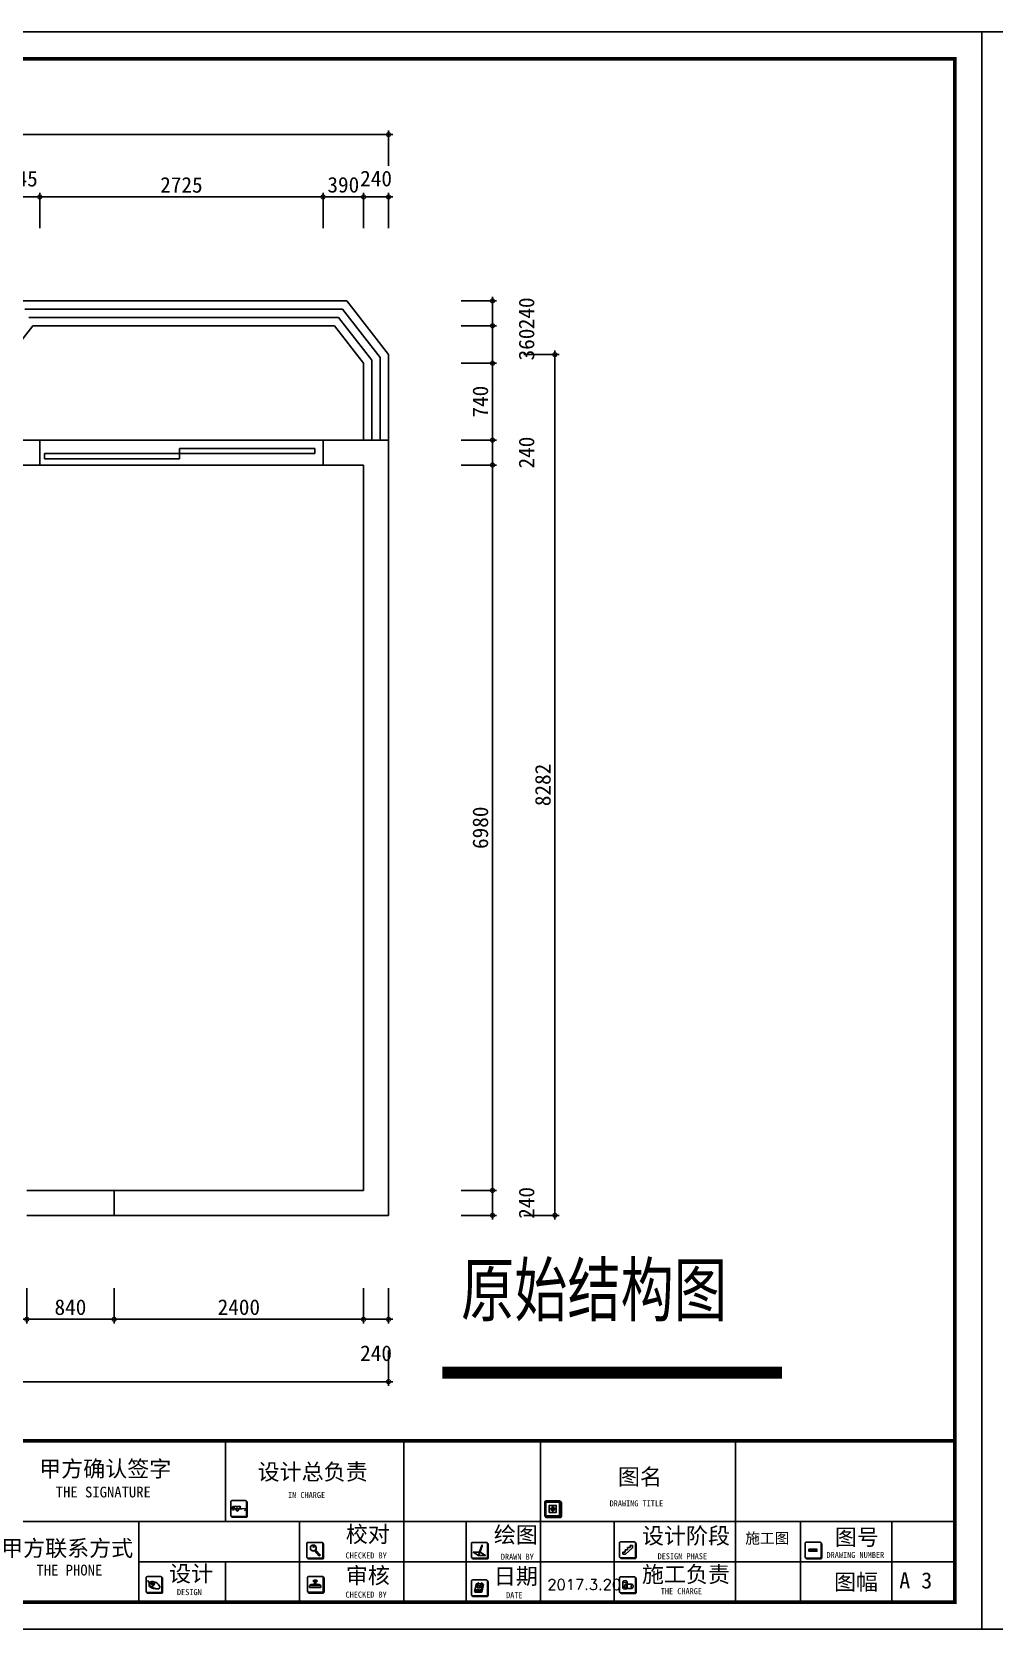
# Model space of a CAD drawing. Header units: millimetres. Extents: x 333665 to 510740, y -473522 to -395501.
# Drawn here: x 346262 to 355516, y -410869 to -395501 of the extents above; entities that cross this region are included whole.
import ezdxf

# ---------------------------------------------------------------- set-up
doc = ezdxf.new("R2010")
doc.units = ezdxf.units.MM
doc.header["$PDMODE"] = 35
doc.header["$PDSIZE"] = 20
for name, color, linetype in [('0-01图框模板说明', 2, 'Continuous'), ('0-02图框细线', 136, 'Continuous'), ('FLOOR', 8, 'Continuous'), ('WALL', 7, 'Continuous'), ('填充', 8, 'Continuous'), ('柜', 3, 'Continuous'), ('细线', 250, 'Continuous')]:
    doc.layers.add(name, color=color, linetype=linetype)
doc.styles.add('-宋体', font='', dxfattribs={"width": 0.75})
doc.styles.get("Standard").update_dxf_attribs({"font": 'txt', "bigfont": 'gbcbig.shx'})
doc.styles.add('标注文字', font='simhei.ttf')
doc.styles.get('-宋体').set_extended_font_data('SimSun')
doc.dimstyles.new('最新标注', dxfattribs={"dimtxt": 150, "dimasz": 80, "dimexe": 40, "dimexo": 40, "dimgap": 40, "dimtad": 1, "dimdec": 0, "dimtxsty": '标注文字', "dimblk": 'DOTSMALL', "dimcen": 2.5, "dimdle": 40, "dimclrd": 46, "dimclre": 46, "dimclrt": 40, "dimadec": 0, "dimazin": 0, "dimtfac": 1, "dimtdec": 0, "dimtmove": 2, "dimatfit": 3, "dimldrblk": 'DOT', "dimfxl": 300, "dimfxlon": 1, "dimarcsym": 0})

# ---------------------------------------------------------------- blocks, each defined once
blk = doc.blocks.new('_DotSmall')
at = {"layer": 'FLOOR', "color": 0, "const_width": 0.5}
blk.add_lwpolyline([(-0.0625, 0, 1), (0.0625, 0, 1)], format="xyb", close=True, dxfattribs=at)
blk = doc.blocks.new('*D76')
at = {"layer": 'Defpoints', "color": 0, "lineweight": -3, "ltscale": 400}
for p in [(346337, -397089), (345992, -399669), (346337, -399669)]:
    blk.add_point(p, dxfattribs=at)
at = {"layer": '细线', "color": 46, "lineweight": -2, "ltscale": 400}
for p, q in [((345952, -397089), (346377, -397089)), ((345992, -397389), (345992, -397049)), ((346337, -397389), (346337, -397049))]:
    blk.add_line(p, q, dxfattribs=at)
at = {"layer": '细线', "color": 46, "lineweight": -2, "ltscale": 400, "xscale": 80, "yscale": 80, "zscale": 80, "rotation": 180}
blk.add_blockref('_DotSmall', (345992, -397089), dxfattribs=at)
at = {"layer": '细线', "color": 46, "lineweight": -2, "ltscale": 400, "xscale": 80, "yscale": 80, "zscale": 80}
blk.add_blockref('_DotSmall', (346337, -397089), dxfattribs=at)
at = {"layer": '细线', "color": 40, "lineweight": -3, "ltscale": 400, "insert": (346165, -396914), "char_height": 150, "attachment_point": 5, "style": '标注文字'}
blk.add_mtext('345', dxfattribs=at)
blk = doc.blocks.new('_Dot')
at = {"color": 0, "linetype": 'ByBlock', "lineweight": -2}
blk.add_line((-0.5, 0), (-1, 0), dxfattribs=at)
at = {"color": 0, "linetype": 'ByBlock', "const_width": 0.5}
blk.add_lwpolyline([(-0.25, 0, 1), (0.25, 0, 1)], format="xyb", close=True, dxfattribs=at)
blk = doc.blocks.new('*D77')
at = {"layer": 'Defpoints', "color": 0, "lineweight": -3, "ltscale": 400}
for p in [(349062, -397089), (346337, -399669), (349062, -399669)]:
    blk.add_point(p, dxfattribs=at)
at = {"layer": '细线', "color": 46, "lineweight": -2, "ltscale": 400}
for p, q in [((346297, -397089), (349102, -397089)), ((346337, -397389), (346337, -397049)), ((349062, -397389), (349062, -397049))]:
    blk.add_line(p, q, dxfattribs=at)
at = {"layer": '细线', "color": 46, "lineweight": -2, "ltscale": 400, "xscale": 80, "yscale": 80, "zscale": 80, "rotation": 180}
blk.add_blockref('_DotSmall', (346337, -397089), dxfattribs=at)
at = {"layer": '细线', "color": 46, "lineweight": -2, "ltscale": 400, "xscale": 80, "yscale": 80, "zscale": 80}
blk.add_blockref('_DotSmall', (349062, -397089), dxfattribs=at)
at = {"layer": '细线', "color": 40, "lineweight": -3, "ltscale": 400, "insert": (347700, -396974), "char_height": 150, "attachment_point": 5, "style": '标注文字'}
blk.add_mtext('2725', dxfattribs=at)
blk = doc.blocks.new('*D78')
at = {"layer": 'Defpoints', "color": 0, "lineweight": -3, "ltscale": 400}
for p in [(349452, -397089), (349062, -399669), (349452, -399669)]:
    blk.add_point(p, dxfattribs=at)
at = {"layer": '细线', "color": 46, "lineweight": -2, "ltscale": 400}
for p, q in [((349022, -397089), (349492, -397089)), ((349062, -397389), (349062, -397049)), ((349452, -397389), (349452, -397049))]:
    blk.add_line(p, q, dxfattribs=at)
at = {"layer": '细线', "color": 46, "lineweight": -2, "ltscale": 400, "xscale": 80, "yscale": 80, "zscale": 80, "rotation": 180}
blk.add_blockref('_DotSmall', (349062, -397089), dxfattribs=at)
at = {"layer": '细线', "color": 46, "lineweight": -2, "ltscale": 400, "xscale": 80, "yscale": 80, "zscale": 80}
blk.add_blockref('_DotSmall', (349452, -397089), dxfattribs=at)
at = {"layer": '细线', "color": 40, "lineweight": -3, "ltscale": 400, "insert": (349257, -396973), "char_height": 150, "attachment_point": 5, "style": '标注文字'}
blk.add_mtext('390', dxfattribs=at)
blk = doc.blocks.new('*D79')
at = {"layer": 'Defpoints', "color": 0, "lineweight": -3, "ltscale": 400}
for p in [(349692, -397089), (349692, -399429), (349452, -399669)]:
    blk.add_point(p, dxfattribs=at)
at = {"layer": '细线', "color": 46, "lineweight": -2, "ltscale": 400}
for p, q in [((349412, -397089), (349732, -397089)), ((349452, -397389), (349452, -397049)), ((349692, -397389), (349692, -397049))]:
    blk.add_line(p, q, dxfattribs=at)
at = {"layer": '细线', "color": 46, "lineweight": -2, "ltscale": 400, "xscale": 80, "yscale": 80, "zscale": 80, "rotation": 180}
blk.add_blockref('_DotSmall', (349452, -397089), dxfattribs=at)
at = {"layer": '细线', "color": 46, "lineweight": -2, "ltscale": 400, "xscale": 80, "yscale": 80, "zscale": 80}
blk.add_blockref('_DotSmall', (349692, -397089), dxfattribs=at)
at = {"layer": '细线', "color": 40, "lineweight": -3, "ltscale": 400, "insert": (349572, -396913), "char_height": 150, "attachment_point": 5, "style": '标注文字'}
blk.add_mtext('240', dxfattribs=at)
blk = doc.blocks.new('*D80')
at = {"color": 46, "lineweight": -2}
for p, q in [((339142, -396489), (349732, -396489)), ((339182, -396789), (339182, -396449)), ((349692, -396789), (349692, -396449))]:
    blk.add_line(p, q, dxfattribs=at)
at = {"layer": 'Defpoints', "color": 0, "lineweight": -3}
for p in [(349692, -396489), (349692, -399429), (339182, -399929)]:
    blk.add_point(p, dxfattribs=at)
at = {"color": 46, "lineweight": -2, "xscale": 80, "yscale": 80, "zscale": 80, "rotation": 180}
blk.add_blockref('_DotSmall', (339182, -396489), dxfattribs=at)
at = {"color": 46, "lineweight": -2, "xscale": 80, "yscale": 80, "zscale": 80}
blk.add_blockref('_DotSmall', (349692, -396489), dxfattribs=at)
at = {"color": 40, "lineweight": -3, "insert": (344437, -396373), "char_height": 150, "attachment_point": 5, "style": '标注文字'}
blk.add_mtext('10510', dxfattribs=at)
blk = doc.blocks.new('*D103')
at = {"color": 46, "lineweight": -2}
for p, q in [((346212, -407589), (346212, -407929)), ((347052, -407589), (347052, -407929)), ((346172, -407889), (347092, -407889))]:
    blk.add_line(p, q, dxfattribs=at)
at = {"layer": 'Defpoints', "color": 0, "lineweight": -3}
for p in [(346212, -406649), (347052, -406649), (347052, -407889)]:
    blk.add_point(p, dxfattribs=at)
at = {"color": 46, "lineweight": -2, "xscale": 80, "yscale": 80, "zscale": 80, "rotation": 180}
blk.add_blockref('_DotSmall', (346212, -407889), dxfattribs=at)
at = {"color": 46, "lineweight": -2, "xscale": 80, "yscale": 80, "zscale": 80}
blk.add_blockref('_DotSmall', (347052, -407889), dxfattribs=at)
at = {"color": 40, "lineweight": -3, "insert": (346632, -407773), "char_height": 150, "attachment_point": 5, "style": '标注文字'}
blk.add_mtext('840', dxfattribs=at)
blk = doc.blocks.new('*D104')
at = {"color": 46, "lineweight": -2}
for p, q in [((347052, -407589), (347052, -407929)), ((349452, -407589), (349452, -407929)), ((347012, -407889), (349492, -407889))]:
    blk.add_line(p, q, dxfattribs=at)
at = {"layer": 'Defpoints', "color": 0, "lineweight": -3}
for p in [(347052, -406649), (349452, -406649), (349452, -407889)]:
    blk.add_point(p, dxfattribs=at)
at = {"color": 46, "lineweight": -2, "xscale": 80, "yscale": 80, "zscale": 80, "rotation": 180}
blk.add_blockref('_DotSmall', (347052, -407889), dxfattribs=at)
at = {"color": 46, "lineweight": -2, "xscale": 80, "yscale": 80, "zscale": 80}
blk.add_blockref('_DotSmall', (349452, -407889), dxfattribs=at)
at = {"color": 40, "lineweight": -3, "insert": (348252, -407773), "char_height": 150, "attachment_point": 5, "style": '标注文字'}
blk.add_mtext('2400', dxfattribs=at)
blk = doc.blocks.new('*D105')
at = {"color": 46, "lineweight": -2}
for p, q in [((349452, -407589), (349452, -407929)), ((349692, -407589), (349692, -407929)), ((349412, -407889), (349732, -407889))]:
    blk.add_line(p, q, dxfattribs=at)
at = {"layer": 'Defpoints', "color": 0, "lineweight": -3}
for p in [(349452, -406649), (349692, -406889), (349692, -407889)]:
    blk.add_point(p, dxfattribs=at)
at = {"color": 46, "lineweight": -2, "xscale": 80, "yscale": 80, "zscale": 80, "rotation": 180}
blk.add_blockref('_DotSmall', (349452, -407889), dxfattribs=at)
at = {"color": 46, "lineweight": -2, "xscale": 80, "yscale": 80, "zscale": 80}
blk.add_blockref('_DotSmall', (349692, -407889), dxfattribs=at)
at = {"color": 40, "lineweight": -3, "insert": (349572, -408216), "char_height": 150, "attachment_point": 5, "style": '标注文字'}
blk.add_mtext('240', dxfattribs=at)
blk = doc.blocks.new('*D106')
at = {"layer": 'Defpoints', "color": 0, "lineweight": -3, "ltscale": 400}
for p in [(339182, -406889), (349692, -406889), (349692, -408489)]:
    blk.add_point(p, dxfattribs=at)
at = {"layer": '细线', "color": 46, "lineweight": -2, "ltscale": 400}
for p, q in [((339182, -408189), (339182, -408529)), ((349692, -408189), (349692, -408529)), ((339142, -408489), (349732, -408489))]:
    blk.add_line(p, q, dxfattribs=at)
at = {"layer": '细线', "color": 46, "lineweight": -2, "ltscale": 400, "xscale": 80, "yscale": 80, "zscale": 80, "rotation": 180}
blk.add_blockref('_DotSmall', (339182, -408489), dxfattribs=at)
at = {"layer": '细线', "color": 46, "lineweight": -2, "ltscale": 400, "xscale": 80, "yscale": 80, "zscale": 80}
blk.add_blockref('_DotSmall', (349692, -408489), dxfattribs=at)
at = {"layer": '细线', "color": 40, "lineweight": -3, "ltscale": 400, "insert": (344437, -408373), "char_height": 150, "attachment_point": 5, "style": '标注文字'}
blk.add_mtext('10510', dxfattribs=at)
blk = doc.blocks.new('*D107')
at = {"color": 46, "lineweight": -2}
for p, q in [((350692, -406929), (350692, -406609)), ((350392, -406649), (350732, -406649)), ((350392, -406889), (350732, -406889))]:
    blk.add_line(p, q, dxfattribs=at)
at = {"layer": 'Defpoints', "color": 0, "lineweight": -3}
for p in [(349452, -406649), (350692, -406649), (349692, -406889)]:
    blk.add_point(p, dxfattribs=at)
at = {"color": 46, "lineweight": -2, "xscale": 80, "yscale": 80, "zscale": 80}
for p, rotation in [((350692, -406649), 90), ((350692, -406889), 270)]:
    blk.add_blockref('_DotSmall', p, dxfattribs=dict(at, rotation=rotation))
at = {"color": 40, "lineweight": -3, "insert": (351020, -406769), "char_height": 150, "attachment_point": 5, "rotation": 90, "style": '标注文字'}
blk.add_mtext('240', dxfattribs=at)
blk = doc.blocks.new('*D108')
at = {"color": 46, "lineweight": -2}
for p, q in [((350392, -399669), (350732, -399669)), ((350692, -406689), (350692, -399629)), ((350392, -406649), (350732, -406649))]:
    blk.add_line(p, q, dxfattribs=at)
at = {"layer": 'Defpoints', "color": 0, "lineweight": -3}
for p in [(349452, -399669), (350692, -399669), (349452, -406649)]:
    blk.add_point(p, dxfattribs=at)
at = {"color": 46, "lineweight": -2, "xscale": 80, "yscale": 80, "zscale": 80}
for p, rotation in [((350692, -399669), 90), ((350692, -406649), 270)]:
    blk.add_blockref('_DotSmall', p, dxfattribs=dict(at, rotation=rotation))
at = {"color": 40, "lineweight": -3, "insert": (350576, -403159), "char_height": 150, "attachment_point": 5, "rotation": 90, "style": '标注文字'}
blk.add_mtext('6980', dxfattribs=at)
blk = doc.blocks.new('*D109')
at = {"layer": 'Defpoints', "color": 0, "lineweight": -3, "ltscale": 400}
for p in [(349692, -399429), (350692, -399429), (349452, -399669)]:
    blk.add_point(p, dxfattribs=at)
at = {"layer": '细线', "color": 46, "lineweight": -2, "ltscale": 400}
for p, q in [((350692, -399709), (350692, -399389)), ((350392, -399429), (350732, -399429)), ((350392, -399669), (350732, -399669))]:
    blk.add_line(p, q, dxfattribs=at)
at = {"layer": '细线', "color": 46, "lineweight": -2, "ltscale": 400, "xscale": 80, "yscale": 80, "zscale": 80}
for p, rotation in [((350692, -399429), 90), ((350692, -399669), 270)]:
    blk.add_blockref('_DotSmall', p, dxfattribs=dict(at, rotation=rotation))
at = {"layer": '细线', "color": 40, "lineweight": -3, "ltscale": 400, "insert": (351020, -399549), "char_height": 150, "attachment_point": 5, "rotation": 90, "style": '标注文字'}
blk.add_mtext('240', dxfattribs=at)
blk = doc.blocks.new('*D110')
at = {"layer": 'Defpoints', "color": 0, "lineweight": -3, "ltscale": 400}
for p in [(349452, -398689), (350692, -398689), (349692, -399429)]:
    blk.add_point(p, dxfattribs=at)
at = {"layer": '细线', "color": 46, "lineweight": -2, "ltscale": 400}
for p, q in [((350392, -398689), (350732, -398689)), ((350692, -399469), (350692, -398649)), ((350392, -399429), (350732, -399429))]:
    blk.add_line(p, q, dxfattribs=at)
at = {"layer": '细线', "color": 46, "lineweight": -2, "ltscale": 400, "xscale": 80, "yscale": 80, "zscale": 80}
for p, rotation in [((350692, -398689), 90), ((350692, -399429), 270)]:
    blk.add_blockref('_DotSmall', p, dxfattribs=dict(at, rotation=rotation))
at = {"layer": '细线', "color": 40, "lineweight": -3, "ltscale": 400, "insert": (350576, -399059), "char_height": 150, "attachment_point": 5, "rotation": 90, "style": '标注文字'}
blk.add_mtext('740', dxfattribs=at)
blk = doc.blocks.new('*D111')
at = {"layer": 'Defpoints', "color": 0, "lineweight": -3, "ltscale": 400}
for p in [(349172, -398329), (350692, -398329), (349452, -398689)]:
    blk.add_point(p, dxfattribs=at)
at = {"layer": '细线', "color": 46, "lineweight": -2, "ltscale": 400}
for p, q in [((350392, -398329), (350732, -398329)), ((350692, -398729), (350692, -398289)), ((350392, -398689), (350732, -398689))]:
    blk.add_line(p, q, dxfattribs=at)
at = {"layer": '细线', "color": 46, "lineweight": -2, "ltscale": 400, "xscale": 80, "yscale": 80, "zscale": 80}
for p, rotation in [((350692, -398329), 90), ((350692, -398689), 270)]:
    blk.add_blockref('_DotSmall', p, dxfattribs=dict(at, rotation=rotation))
at = {"layer": '细线', "color": 40, "lineweight": -3, "ltscale": 400, "insert": (351020, -398509), "char_height": 150, "attachment_point": 5, "rotation": 90, "style": '标注文字'}
blk.add_mtext('360', dxfattribs=at)
blk = doc.blocks.new('*D112')
at = {"layer": 'Defpoints', "color": 0, "lineweight": -3, "ltscale": 400}
for p in [(349289, -398089), (350692, -398089), (349172, -398329)]:
    blk.add_point(p, dxfattribs=at)
at = {"layer": '细线', "color": 46, "lineweight": -2, "ltscale": 400}
for p, q in [((350392, -398089), (350732, -398089)), ((350692, -398369), (350692, -398049)), ((350392, -398329), (350732, -398329))]:
    blk.add_line(p, q, dxfattribs=at)
at = {"layer": '细线', "color": 46, "lineweight": -2, "ltscale": 400, "xscale": 80, "yscale": 80, "zscale": 80}
for p, rotation in [((350692, -398089), 90), ((350692, -398329), 270)]:
    blk.add_blockref('_DotSmall', p, dxfattribs=dict(at, rotation=rotation))
at = {"layer": '细线', "color": 40, "lineweight": -3, "ltscale": 400, "insert": (351020, -398209), "char_height": 150, "attachment_point": 5, "rotation": 90, "style": '标注文字'}
blk.add_mtext('240', dxfattribs=at)
blk = doc.blocks.new('*D113')
at = {"layer": 'Defpoints', "color": 0, "lineweight": -3, "ltscale": 400}
for p in [(349692, -398606), (351292, -398606), (349692, -406889)]:
    blk.add_point(p, dxfattribs=at)
at = {"layer": '细线', "color": 46, "lineweight": -2, "ltscale": 400}
for p, q in [((350992, -398606), (351332, -398606)), ((351292, -406929), (351292, -398566)), ((350992, -406889), (351332, -406889))]:
    blk.add_line(p, q, dxfattribs=at)
at = {"layer": '细线', "color": 46, "lineweight": -2, "ltscale": 400, "xscale": 80, "yscale": 80, "zscale": 80}
for p, rotation in [((351292, -398606), 90), ((351292, -406889), 270)]:
    blk.add_blockref('_DotSmall', p, dxfattribs=dict(at, rotation=rotation))
at = {"layer": '细线', "color": 40, "lineweight": -3, "ltscale": 400, "insert": (351177, -402747), "char_height": 150, "attachment_point": 5, "rotation": 90, "style": '标注文字'}
blk.add_mtext('8282', dxfattribs=at)

msp = doc.modelspace()

# ---------------------------------------------------------------- hatches: boundary and pattern name
at = {"layer": '0-01图框模板说明'}
for points in [[(348326.7, -409776.3, -0.4142136), (348316.5, -409786.5), (348184.1, -409786.5, -0.071272), (348181.3, -409786.1, 0.3481434), (348191.2, -409793.9), (348323.5, -409793.9, 0.4142136), (348333.7, -409783.7), (348333.7, -409651.4, 0.3331076), (348326.4, -409641.6, -0.0577433), (348326.7, -409643.9)], [(351347.8, -409779.6, -0.4142136), (351337.6, -409789.8), (351205.2, -409789.8, -0.071272), (351202.4, -409789.4, 0.3481434), (351212.3, -409797.2), (351344.6, -409797.2, 0.4142136), (351354.8, -409787), (351354.8, -409654.7, 0.3331076), (351347.5, -409644.9, -0.0577433), (351347.8, -409647.2)], [(349059.6, -410177.5, -0.4142136), (349049.4, -410187.7), (348917, -410187.7, -0.071272), (348914.2, -410187.3, 0.3481434), (348924.1, -410195.2), (349056.4, -410195.2, 0.4142136), (349066.6, -410185), (349066.6, -410052.6, 0.3331076), (349059.3, -410042.9, -0.0577433), (349059.6, -410045.2)], [(350642.6, -410177.5, -0.4142136), (350632.5, -410187.7), (350500.1, -410187.7, -0.071272), (350497.2, -410187.3, 0.3481434), (350507.2, -410195.2), (350639.5, -410195.2, 0.4142136), (350649.7, -410185), (350649.7, -410052.6, 0.3331076), (350642.4, -410042.9, -0.0577433), (350642.6, -410045.2)], [(352066.8, -410174.2, -0.4142136), (352056.7, -410184.4), (351924.3, -410184.4, -0.071272), (351921.4, -410184, 0.3481434), (351931.4, -410191.8), (352063.7, -410191.8, 0.4142136), (352073.9, -410181.6), (352073.9, -410049.3, 0.3331076), (352066.6, -410039.5, -0.0577433), (352066.8, -410041.8)], [(353852, -410175.7, -0.4142136), (353841.9, -410185.9), (353709.5, -410185.9, -0.071272), (353706.6, -410185.4, 0.3481434), (353716.5, -410193.3), (353848.9, -410193.3, 0.4142136), (353859.1, -410183.1), (353859.1, -410050.8, 0.3331076), (353851.8, -410041, -0.0577433), (353852, -410043.3)], [(353735.8, -410101.4), (353812.4, -410101.4), (353812.4, -410120.1), (353735.8, -410120.1)], [(347512.1, -410507.4, -0.4142136), (347501.9, -410517.5), (347369.6, -410517.5, -0.071272), (347366.7, -410517.1, 0.3481434), (347376.6, -410525), (347509, -410525, 0.4142136), (347519.2, -410514.8), (347519.2, -410382.4, 0.3331076), (347511.8, -410372.7, -0.0577433), (347512.1, -410375)], [(349064.6, -410505.5, -0.4142136), (349054.4, -410515.7), (348922, -410515.7, -0.071272), (348919.2, -410515.3, 0.3481434), (348929.1, -410523.1), (349061.5, -410523.1, 0.4142136), (349071.6, -410512.9), (349071.6, -410380.6, 0.3331076), (349064.3, -410370.8, -0.0577433), (349064.6, -410373.1)], [(350642.6, -410539.5, -0.4142136), (350632.5, -410549.7), (350500.1, -410549.7, -0.071272), (350497.2, -410549.2, 0.3481434), (350507.2, -410557.1), (350639.5, -410557.1, 0.4142136), (350649.7, -410546.9), (350649.7, -410414.6, 0.3331076), (350642.4, -410404.8, -0.0577433), (350642.6, -410407.1)], [(352066.8, -410509.2, -0.4142136), (352056.7, -410519.3), (351924.3, -410519.3, -0.071272), (351921.4, -410518.9, 0.3481434), (351931.4, -410526.8), (352063.7, -410526.8, 0.4142136), (352073.9, -410516.6), (352073.9, -410384.2, 0.3331076), (352066.6, -410374.5, -0.0577433), (352066.8, -410376.8)]]:
    msp.add_hatch(color=8, dxfattribs=at).paths.add_polyline_path(points)
h = msp.add_hatch(color=8, dxfattribs=at)
h.paths.add_polyline_path([(351271.4, -409701.2), (351258.2, -409701.2), (351258.2, -409713.4), (351271.4, -409713.4)])
h.paths.add_polyline_path([(351271.4, -409713.4), (351284.6, -409713.4), (351284.6, -409701.2), (351271.4, -409701.2)])
h.paths.add_polyline_path([(351271.4, -409713.4), (351271.4, -409725.6), (351284.6, -409725.6), (351284.6, -409713.4)])
h.paths.add_polyline_path([(351271.4, -409713.4), (351258.2, -409713.4), (351258.2, -409725.6), (351271.4, -409725.6)])

# ---------------------------------------------------------------- linework, layer by layer
at = {"color": 3, "lineweight": -3}
for p, q in [((346154.7, -398088.6), (349289.4, -398088.6)), ((346193.8, -398168.6), (349250.3, -398168.6)), ((349250.3, -398168.6), (349612, -398633.7)), ((349289.4, -398088.6), (349692, -398606.3)), ((346272, -398328.6), (345992, -398688.6)), ((346232.9, -398248.6), (349211.2, -398248.6)), ((346272, -398328.6), (349172, -398328.6)), ((349172, -398328.6), (349452, -398688.6)), ((349211.2, -398248.6), (349532, -398661.2)), ((349612, -399428.6), (349612, -398633.7)), ((349692, -399428.6), (349692, -398606.3)), ((349452, -399428.6), (349452, -398688.6)), ((349532, -399428.6), (349532, -398661.2))]:
    msp.add_line(p, q, dxfattribs=at)
at = {"color": 0, "lineweight": -3}
for p, q in [((345752, -399428.6), (346337, -399428.6)), ((349692, -406888.6), (349692, -399428.6)), ((346337, -399668.6), (345992, -399668.6)), ((349452, -406648.6), (349452, -399668.6)), ((346212, -406648.6), (347052, -406648.6)), ((347052, -406648.6), (347432, -406648.6)), ((347052, -406648.6), (347052, -406888.6)), ((347432, -406648.6), (349452, -406648.6)), ((347432, -406888.6), (349692, -406888.6))]:
    msp.add_line(p, q, dxfattribs=at)
at = {"color": 1, "lineweight": -3}
for p, q in [((346337, -399428.6), (346337, -399668.6)), ((349062, -399668.6), (349062, -399428.6)), ((349062, -399428.6), (349452, -399428.6)), ((349452, -399428.6), (349692, -399428.6)), ((349452, -399668.6), (349062, -399668.6)), ((347052, -406888.6), (347432, -406888.6))]:
    msp.add_line(p, q, dxfattribs=at)
at = {"color": 8, "lineweight": -3}
for p, q in [((346337, -399428.6), (349062, -399428.6)), ((346337, -399668.6), (349062, -399668.6)), ((346212, -406888.6), (347052, -406888.6))]:
    msp.add_line(p, q, dxfattribs=at)
at = {"layer": '0-01图框模板说明', "color": 8}
for p, q in [((348198.3, -409690.3), (348260.2, -409685.4)), ((348207.6, -409690.8), (348260.9, -409686.6)), ((348246.5, -409713.9), (348308.3, -409709)), ((351271.4, -409679.4), (351271.4, -409747.4)), ((348255.8, -409714.4), (348309, -409710.2)), ((351237.4, -409713.4), (351305.4, -409713.4)), ((348981.4, -410113.7), (349025.1, -410163.8)), ((348989.8, -410106.4), (349033.2, -410156.2)), ((350560.3, -410148.9), (350559.7, -410150.6)), ((350559.7, -410150.6), (350559.9, -410151.7)), ((350560.8, -410149.1), (350559.9, -410151.7)), ((350560.8, -410151), (350559.9, -410151.7)), ((350561.4, -410149.3), (350560.8, -410151)), ((351945.7, -410128.4), (351945.7, -410149.9)), ((351945.7, -410128.4), (351968.8, -410128.4)), ((351945.7, -410149.9), (351969.7, -410149.9)), ((351968.8, -410106.9), (351991.9, -410106.9)), ((351968.8, -410106.9), (351968.8, -410128.4)), ((352038.1, -410089.1), (351969.7, -410149.9)), ((351991.9, -410085.4), (351991.9, -410106.9)), ((351991.9, -410085.4), (352015, -410085.4)), ((352015, -410065.4), (352038.1, -410065.4)), ((352015, -410065.4), (352015, -410085.4)), ((352038.1, -410065.4), (352038.1, -410089.1)), ((347385, -410447.9), (347385, -410447.9)), ((347391.9, -410427.6), (347416.8, -410440.4)), ((347396.4, -410454.2), (347427.7, -410471.7)), ((347423.3, -410428.7), (347398.4, -410419.4)), ((347402, -410429.1), (347402, -410429.1)), ((347402, -410429.1), (347420, -410439.1)), ((347423.9, -410432.1), (347404.7, -410424.3)), ((347455.7, -410421.5), (347423.6, -410412.9)), ((347430.6, -410440.4), (347436.1, -410443.5)), ((348932.6, -410451.5), (348948.1, -410440.7)), ((348949.5, -410440.3), (348965.3, -410440.3)), ((348982.8, -410431.9), (348982.8, -410428.8)), ((348988.5, -410431.5), (348988.5, -410428.8)), ((349008, -410440.3), (349024.6, -410440.3)), ((349040.1, -410451.5), (349026.1, -410440.8)), ((350598.6, -410436.3), (350581.5, -410509.8)), ((350600.9, -410438.3), (350583.8, -410511.8)), ((350603.1, -410440.2), (350586, -410513.7)), ((350605, -410442), (350587.9, -410515.5)), ((350596.2, -410434.3), (350605, -410442)), ((351946.4, -410412.6), (351946.4, -410475.2)), ((352034.3, -410437.6), (351971.7, -410437.6)), ((351987.9, -410412.6), (351987.9, -410475.2)), ((350520.3, -410507.8), (350529.1, -410515.5)), ((350581.5, -410509.8), (350522.7, -410509.8)), ((350583.8, -410511.8), (350525, -410511.8)), ((350586, -410513.7), (350527.3, -410513.7)), ((350587.9, -410515.5), (350529.1, -410515.5)), ((352034.3, -410479.1), (351971.7, -410479.1))]:
    msp.add_line(p, q, dxfattribs=at)
at = {"layer": '0-01图框模板说明', "color": 2, "const_width": 37.5}
msp.add_lwpolyline([(355139, -395760.2), (355139, -410610.7), (333924, -410610.7), (333924, -395760.2)], close=True, dxfattribs=at)
msp.add_lwpolyline([(355139, -409058.4), (333921, -409058.4)], dxfattribs=at)
at = {"layer": '0-01图框模板说明', "color": 8}
for points in [[(348184.1, -409786.5), (348316.5, -409786.5, 0.4142136), (348326.7, -409776.3), (348326.7, -409643.9, 0.4142136), (348316.5, -409633.7), (348184.1, -409633.7, 0.4142136), (348173.9, -409643.9), (348173.9, -409776.3, 0.4142136)], [(351205.2, -409789.8), (351337.6, -409789.8, 0.4142136), (351347.8, -409779.6), (351347.8, -409647.2, 0.4142136), (351337.6, -409637), (351205.2, -409637, 0.4142136), (351195, -409647.2), (351195, -409779.6, 0.4142136)], [(348917, -410187.7), (349049.4, -410187.7, 0.4142136), (349059.6, -410177.5), (349059.6, -410045.2, 0.4142136), (349049.4, -410035), (348917, -410035, 0.4142136), (348906.8, -410045.2), (348906.8, -410177.5, 0.4142136)], [(350500.1, -410187.7), (350632.5, -410187.7, 0.4142136), (350642.6, -410177.5), (350642.6, -410045.2, 0.4142136), (350632.5, -410035), (350500.1, -410035, 0.4142136), (350489.9, -410045.2), (350489.9, -410177.5, 0.4142136)], [(350594, -410067.1), (350588.4, -410065.1), (350588.7, -410064.3, -0.4519616), (350591.9, -410063), (350592.7, -410063.3, -0.4184348), (350594.3, -410066.4)], [(351924.3, -410184.4), (352056.7, -410184.4, 0.4142136), (352066.8, -410174.2), (352066.8, -410041.8, 0.4142136), (352056.7, -410031.7), (351924.3, -410031.7, 0.4142136), (351914.1, -410041.8), (351914.1, -410174.2, 0.4142136)], [(353709.5, -410185.9), (353841.9, -410185.9, 0.4142136), (353852, -410175.7), (353852, -410043.3, 0.4142136), (353841.9, -410033.1), (353709.5, -410033.1, 0.4142136), (353699.3, -410043.3), (353699.3, -410175.7, 0.4142136)], [(347369.6, -410517.5), (347501.9, -410517.5, 0.4142136), (347512.1, -410507.4), (347512.1, -410375, 0.4142136), (347501.9, -410364.8), (347369.6, -410364.8, 0.4142136), (347359.4, -410375), (347359.4, -410507.4, 0.4142136)], [(348922, -410515.7), (349054.4, -410515.7, 0.4142136), (349064.6, -410505.5), (349064.6, -410373.1, 0.4142136), (349054.4, -410362.9), (348922, -410362.9, 0.4142136), (348911.9, -410373.1), (348911.9, -410505.5, 0.4142136)], [(348934.7, -410450.6), (349038, -410450.6, -0.4142136), (349041, -410453.6), (349041, -410467, -0.4142136), (349038, -410469.9), (348934.7, -410469.9, -0.4142136), (348931.8, -410467), (348931.8, -410453.6, -0.4142136)], [(350500.1, -410549.7), (350632.5, -410549.7, 0.4142136), (350642.6, -410539.5), (350642.6, -410407.1, 0.4142136), (350632.5, -410396.9), (350500.1, -410396.9, 0.4142136), (350489.9, -410407.1), (350489.9, -410539.5, 0.4142136)], [(351924.3, -410519.3), (352056.7, -410519.3, 0.4142136), (352066.8, -410509.2), (352066.8, -410376.8, 0.4142136), (352056.7, -410366.6), (351924.3, -410366.6, 0.4142136), (351914.1, -410376.8), (351914.1, -410509.2, 0.4142136)]]:
    msp.add_lwpolyline(points, format="xyb", close=True, dxfattribs=at)
for points in [[(348181.3, -409786.1, 0.3481435), (348191.2, -409793.9), (348323.5, -409793.9, 0.4142136), (348333.7, -409783.7), (348333.7, -409651.4, 0.3331075), (348326.4, -409641.6)], [(351202.4, -409789.4, 0.3481435), (351212.3, -409797.2), (351344.6, -409797.2, 0.4142136), (351354.8, -409787), (351354.8, -409654.7, 0.3331075), (351347.5, -409644.9)], [(348914.2, -410187.3, 0.3481435), (348924.1, -410195.2), (349056.4, -410195.2, 0.4142136), (349066.6, -410185), (349066.6, -410052.6, 0.3331075), (349059.3, -410042.9)], [(350497.2, -410187.3, 0.3481435), (350507.2, -410195.2), (350639.5, -410195.2, 0.4142136), (350649.7, -410185), (350649.7, -410052.6, 0.3331075), (350642.4, -410042.9)], [(351921.4, -410184, 0.3481435), (351931.4, -410191.8), (352063.7, -410191.8, 0.4142136), (352073.9, -410181.6), (352073.9, -410049.3, 0.3331075), (352066.6, -410039.5)], [(353706.6, -410185.4, 0.3481435), (353716.5, -410193.3), (353848.9, -410193.3, 0.4142136), (353859.1, -410183.1), (353859.1, -410050.8, 0.3331075), (353851.8, -410041)], [(347366.7, -410517.1, 0.3481435), (347376.6, -410525), (347509, -410525, 0.4142136), (347519.2, -410514.8), (347519.2, -410382.4, 0.3331075), (347511.8, -410372.7)], [(348919.2, -410515.3, 0.3481435), (348929.1, -410523.1), (349061.5, -410523.1, 0.4142136), (349071.6, -410512.9), (349071.6, -410380.6, 0.3331075), (349064.3, -410370.8)], [(350497.2, -410549.2, 0.3481435), (350507.2, -410557.1), (350639.5, -410557.1, 0.4142136), (350649.7, -410546.9), (350649.7, -410414.6, 0.3331075), (350642.4, -410404.8)], [(351921.4, -410518.9, 0.3481435), (351931.4, -410526.8), (352063.7, -410526.8, 0.4142136), (352073.9, -410516.6), (352073.9, -410384.2, 0.3331075), (352066.6, -410374.5)]]:
    msp.add_lwpolyline(points, format="xyb", dxfattribs=at)
for points in [[(351205.6, -409779.2), (351337.2, -409779.2), (351337.2, -409647.6), (351205.6, -409647.6)], [(351237.4, -409747.4), (351305.4, -409747.4), (351305.4, -409679.4), (351237.4, -409679.4)], [(351258.2, -409701.2), (351284.6, -409701.2), (351284.6, -409725.6), (351258.2, -409725.6)], [(350561.4, -410149.3), (350560.3, -410148.9), (350562.4, -410136.5), (350568, -410138.6)], [(350592.1, -410072.3), (350586.5, -410070.3), (350562.4, -410136.5), (350568, -410138.6)], [(350594.1, -410067.2), (350588.3, -410065.1), (350586.4, -410070.3), (350592.2, -410072.4)], [(353735.8, -410101.4), (353812.4, -410101.4), (353812.4, -410120.1), (353735.8, -410120.1)], [(348963, -410441.7), (349010, -410441.7), (349010, -410447.4), (348963, -410447.4)], [(350551, -410452.1), (350575.2, -410452.1), (350569.4, -410471.2), (350545.2, -410471.2)], [(350535, -410490.5), (350540.8, -410490.5), (350539.4, -410495.1), (350533.6, -410495.1)], [(350546.4, -410490.5), (350552.2, -410490.5), (350550.9, -410495.1), (350545.1, -410495.1)], [(350557.5, -410490.5), (350563.3, -410490.5), (350561.9, -410495.1), (350556.1, -410495.1)], [(350568.7, -410490.5), (350574.5, -410490.5), (350573.1, -410495.1), (350567.3, -410495.1)]]:
    msp.add_lwpolyline(points, close=True, dxfattribs=at)
for points in [[(350571.2, -410129.8), (350573.4, -410129.8), (350623.4, -410162.8), (350556.3, -410162.8), (350506.2, -410129.8), (350564.9, -410129.8)], [(348993.9, -410437.2), (349003.3, -410437.2), (349010, -410441.7), (348963, -410441.7), (348970.4, -410437.2), (348977.7, -410437.2)], [(350550.5, -410434.3), (350596.2, -410434.3), (350579.1, -410507.8), (350520.3, -410507.8), (350537.4, -410434.3), (350547.8, -410434.3)]]:
    msp.add_lwpolyline(points, dxfattribs=at)
for centre, radius in [((348968.3, -410089.2), 27.6), ((350580.3, -410442.5), 2.07)]:
    msp.add_circle(centre, radius, dxfattribs=at)
for centre, radius, start, end in [((348212.8, -409709.2), 19, 105.75698, 120.90147), ((348219.4, -409699.9), 12.3, 194.48109, 315.05273), ((348207.7, -409691.1), 0.254, 94.53797, 105.75698), ((348256.6, -409695.5), 10.8, 298.71142, 70.12693), ((348260.9, -409686.9), 0.254, 62.53976, 94.53797), ((348256.3, -409695.7), 10.2, 300.32853, 62.53976), ((348261.6, -409704.8), 0.261, 133.83275, 294.27982), ((348304.7, -409719.1), 10.8, 298.71142, 70.12693), ((348213.6, -409728.2), 16.6, 39.93772, 115.08211), ((348260.9, -409732.8), 19, 105.75698, 138.68122), ((348255.8, -409714.7), 0.254, 94.53797, 105.75698), ((348309, -409710.5), 0.254, 62.53976, 94.53797), ((348304.4, -409719.3), 10.2, 300.32853, 62.53976), ((348309.8, -409728.4), 0.261, 133.83275, 294.27982), ((348968.8, -410091.5), 27.6, 191.50537, 300.50305), ((348967.1, -410088.8), 13.8, 22.4479, 114.91738), ((348963.6, -410082.3), 6.47, 340.03412, 111.51774), ((348968.8, -410091.5), 27.6, 323.79176, 16.59293), ((349027.6, -410158.4), 6.02, 246.29169, 21.68237), ((347423.2, -410444.8), 35.5, 172.23155, 207.50847), ((347404.3, -410440), 16.3, 158.18292, 240.90017), ((347458, -410467.1), 76.4, 139.32492, 154.28325), ((347459, -410371.6), 112.1, 233.07145, 279.66773), ((347416.3, -410438.6), 26.8, 74.0812, 127.26399), ((347403.1, -410426.5), 2.77, 54.17545, 246.924), ((347404.9, -410426.1), 35.7, 277.38404, 14.54168), ((347425, -410426.6), 16.1, 239.14426, 279.65487), ((347421, -410435.1), 4.12, 255.59476, 46.20559), ((347415.9, -410442.9), 16.1, 22.14548, 62.65609), ((347427, -410438.4), 4.07, 279.65487, 22.14548), ((347472.6, -410381.7), 100.5, 243.49964, 273.01635), ((347402.9, -410507), 100.5, 28.78399, 58.3007), ((347470.6, -410462.7), 20.7, 290.37624, 11.42411), ((348949.5, -410443.3), 2.97, 90, 119.87718), ((348985.7, -410356.3), 59.1, 259.24495, 280.75505), ((348961.1, -410431.7), 21.9, 7.60876, 51.99549), ((348973.5, -410427.9), 10.2, 284.90703, 336.82099), ((348985.8, -410422.8), 17.9, 237.03411, 302.96589), ((349010.2, -410431.7), 21.9, 128.00451, 172.39124), ((348990.6, -410431.5), 2.08, 180, 209.57661), ((348998.2, -410427.2), 10.9, 209.57661, 255.90559), ((349024.6, -410443.3), 2.97, 58.64341, 90), ((350548.5, -410442.5), 2.07, 133.54052, 58.50942), ((350562.6, -410439.3), 15.6, 120.08382, 193.46069), ((350548.7, -410441.9), 1.58, 218.39226, 328.45377), ((350562.4, -410439.2), 12.9, 118.98843, 196.0214), ((350549.6, -410443.2), 2.07, 72.60473, 87.69362), ((350556.8, -410433.1), 7.54, 350.54539, 105.73103), ((350556.1, -410433.8), 5.93, 355.44035, 89.68225), ((350594.1, -410439.3), 15.6, 127.16749, 193.46069), ((350580.2, -410441.9), 1.58, 218.39226, 328.45377), ((350581.4, -410443.2), 2.07, 72.60473, 215.77066), ((350593.4, -410439), 12.4, 120.88, 197.64495), ((350587.9, -410431.1), 5.29, 75.64141, 126.12439), ((350587.5, -410432.4), 4.14, 333.23085, 96.56595), ((350587.3, -410432.2), 6.43, 340.70057, 72.93021)]:
    msp.add_arc(centre, radius, start, end, dxfattribs=at)
for centre, major_axis, ratio in [((348197.4, -409706.1), (0, 15.8), 0.6460175), ((348198.5, -409706.6), (0, 15.8), 0.6460175), ((348236.6, -409717.5), (0, 15.8), 0.6460175), ((348237.3, -409718.1), (0, 15.8), 0.6460175), ((351967.2, -410412.6), (-20.8, 0), 0.454196), ((351967.2, -410475.2), (-20.8, 0), 0.454196), ((351971.7, -410458.4), (0, 20.8), 0.454196), ((352034.3, -410458.4), (0, 20.8), 0.454196)]:
    msp.add_ellipse(centre, major_axis=major_axis, ratio=ratio, dxfattribs=at)
msp.add_ellipse((348985.7, -410407), major_axis=(19.5, 0), ratio=0.4609325, start_param=-0.967391, end_param=4.1089837, dxfattribs=at)
for points in [[(347395.1, -410422), (347383.9, -410420.4), (347378.3, -410414.5), (347375.6, -410401.8)], [(347396.3, -410419.9), (347383.4, -410419.7), (347379.3, -410410.3), (347376.8, -410400.7)]]:
    msp.add_open_spline(points, degree=3, dxfattribs=at)
at = {"layer": '0-02图框细线'}
for p, q in [((348122.8, -409834.5), (348122.8, -409058.4)), ((349839.2, -409834.5), (349839.2, -409058.4)), ((351154, -410610.7), (351154, -409058.4)), ((353028.5, -409834.5), (353028.5, -409058.4)), ((338905, -409834.5), (355139, -409834.5)), ((347291, -410610.7), (347291, -409834.5)), ((348836.5, -410610.7), (348836.5, -409834.5)), ((349839.2, -410610.7), (349839.2, -409834.5)), ((350438.8, -410610.7), (350438.8, -409834.5)), ((351863, -410610.7), (351863, -409834.5)), ((353028.5, -410610.7), (353028.5, -409834.5)), ((353653.3, -410610.7), (353653.3, -409834.5)), ((354532.5, -409834.5), (354532.5, -410610.7)), ((355139, -410222.6), (347291, -410222.6)), ((348122.8, -410610.7), (348122.8, -410222.6))]:
    msp.add_line(p, q, dxfattribs=at)
for points in [[(355397.7, -395501.4), (355397.7, -410869.4), (333665.2, -410869.4), (333665.2, -395501.4)], [(377130.2, -395501.4), (377130.2, -410869.4), (355397.7, -410869.4), (355397.7, -395501.4)]]:
    msp.add_lwpolyline(points, close=True, dxfattribs=at)
at = {"layer": '填充', "color": 2, "ltscale": 20, "const_width": 114.8}
msp.add_lwpolyline([(350210.3, -408401.9), (353475.3, -408401.9)], dxfattribs=at)
at = {"layer": '柜', "color": 2}
for p, q in [((346382, -399558.6), (347682, -399558.6)), ((346382, -399608.6), (346382, -399558.6)), ((347682, -399508.6), (348982, -399508.6)), ((347682, -399558.6), (347682, -399508.6)), ((347682, -399558.6), (347682, -399608.6)), ((348982, -399558.6), (347682, -399558.6)), ((348982, -399508.6), (348982, -399558.6)), ((347682, -399608.6), (346382, -399608.6))]:
    msp.add_line(p, q, dxfattribs=at)

# ---------------------------------------------------------------- texts
at = {"layer": '0-02图框细线'}
for s, insert, char_height, attachment_point in [('{\\fSimSun|b0|i0|c134|p2;甲方确认签字}', (346331.6, -409335.6), 155.232, 4), ('{\\fSimSun|b0|i0|c134|p2;设计总负责}', (348432.5, -409365.4), 155.232, 4), ('{\\fSimSun|b0|i0|c134|p2;图名}', (351898.9, -409412.4), 155.232, 4), ('{\\fSimSun|b0|i0|c134|p2;THE SIGNATURE}', (346490.8, -409551.8), 103.488, 4), ('{\\fSimSun|b0|i0|c134|p2;IN CHARGE}', (348725.3, -409580), 58.307, 4), ('{\\fSimSun|b0|i0|c134|p2;DRAWING TITLE}', (351818.1, -409660.8), 58.307, 4), ('{\\fSimSun|b0|i0|c134|p2;校对}', (349280.8, -409965.5), 155.232, 4), ('{\\fSimSun|b0|i0|c134|p2;绘图}', (350705, -409969.9), 155.232, 4), ('{\\fSimSun|b0|i0|c134|p2;甲方联系方式}', (345965.3, -410100.5), 155.232, 4), ('{\\fSimSun|b0|i0|c134|p2;设计阶段}', (352129.3, -409980.4), 155.232, 4), ('{\\fSimHei|b0|i0|c134|p2;施工图}', (353334.9, -410000.7), 103.488, 5), ('{\\fSimSun|b0|i0|c134|p2;图号}', (353985.1, -409993.2), 155.232, 4), ('{\\fSimSun|b0|i0|c134|p2;CHECKED BY}', (349278.4, -410161.8), 58.307, 4), ('{\\fSimSun|b0|i0|c134|p2;DRAWN BY}', (350772.1, -410173.9), 58.307, 4), ('{\\fSimSun|b0|i0|c134|p2;DESIGN PHASE}', (352279.8, -410169.3), 58.307, 4), ('{\\fSimSun|b0|i0|c134|p2;DRAWING NUMBER}', (353904.5, -410156.8), 58.307, 4), ('{\\fSimSun|b0|i0|c134|p2;THE PHONE}', (346305.1, -410303.2), 103.488, 4), ('{\\fSimSun|b0|i0|c134|p2;设计}', (347580.7, -410344.8), 155.232, 4), ('{\\fSimSun|b0|i0|c134|p2;审核}', (349280.8, -410362.4), 155.232, 4), ('{\\fSimSun|b0|i0|c134|p2;日期}', (350705, -410369.4), 155.232, 4), ('{\\fSimSun|b0|i0|c134|p2;施工负责}', (352129.2, -410351.5), 155.232, 4), ('{\\fSimSun|b0|i0|c134|p2;图幅}', (353976.7, -410424.9), 155.232, 4), ('{\\fSimSun|b0|i0|c134|p2;A 3}', (354604.5, -410402.2), 155.232, 4), ('2017.3.20', (351219.3, -410441.3), 103.49, 4), ('{\\fSimSun|b0|i0|c134|p2;THE CHARGE}', (352310.6, -410505.3), 58.307, 4), ('{\\fSimSun|b0|i0|c134|p2;DESIGN}', (347656.8, -410514.6), 58.307, 4), ('{\\fSimSun|b0|i0|c134|p2;CHECKED BY}', (349278.4, -410538.3), 58.307, 4), ('{\\fSimSun|b0|i0|c134|p2;DATE}', (350822.8, -410543.3), 58.307, 4)]:
    msp.add_mtext(s, dxfattribs=dict(at, insert=insert, char_height=char_height, attachment_point=attachment_point))
at = {"layer": 'WALL', "color": 2, "insert": (349573.3, -407354.2), "char_height": 800, "width": 7394.405, "attachment_point": 1, "style": '-宋体'}
msp.add_mtext('{\\C3;  \\H0.625x;原始结构图}', dxfattribs=at)

# ---------------------------------------------------------------- dimensions: what is measured, and where the dimension line sits
at = {"color": 0, "lineweight": -3}
for base, p1, p2, picture, middle in [((349692, -396488.6), (339182, -399928.6), (349692, -399428.6), '*D80', (344437, -396372.8)), ((347052, -407888.6), (346212, -406648.6), (347052, -406648.6), '*D103', (346632, -407772.8)), ((349452, -407888.6), (347052, -406648.6), (349452, -406648.6), '*D104', (348252, -407772.8)), ((349692, -407888.6), (349452, -406648.6), (349692, -406888.6), '*D105', (349572, -408216.2))]:
    dim = msp.add_linear_dim(base=base, p1=p1, p2=p2, dimstyle='最新标注', dxfattribs=at)
    dim.commit()
    dim.dimension.update_dxf_attribs({"geometry": picture, "text_midpoint": middle})
for base, p1, p2, picture, middle in [((350692, -399668.6), (349452, -406648.6), (349452, -399668.6), '*D108', (350576.2, -403158.6)), ((350692, -406648.6), (349692, -406888.6), (349452, -406648.6), '*D107', (351019.6, -406768.6))]:
    dim = msp.add_linear_dim(base=base, p1=p1, p2=p2, angle=90, dimstyle='最新标注', dxfattribs=at)
    dim.commit()
    dim.dimension.update_dxf_attribs({"geometry": picture, "text_midpoint": middle})
at = {"layer": '细线', "color": 2, "lineweight": -3, "ltscale": 400}
for base, p1, p2, picture, middle in [((346337, -397088.6), (345992, -399668.6), (346337, -399668.6), '*D76', (346164.5, -396913.6)), ((349062, -397088.6), (346337, -399668.6), (349062, -399668.6), '*D77', (347699.5, -396973.6)), ((349452, -397088.6), (349062, -399668.6), (349452, -399668.6), '*D78', (349257, -396972.8)), ((349692, -397088.6), (349452, -399668.6), (349692, -399428.6), '*D79', (349572, -396912.8)), ((349692, -408488.6), (339182, -406888.6), (349692, -406888.6), '*D106', (344437, -408372.8))]:
    dim = msp.add_linear_dim(base=base, p1=p1, p2=p2, dimstyle='最新标注', dxfattribs=at)
    dim.commit()
    dim.dimension.update_dxf_attribs({"geometry": picture, "text_midpoint": middle})
for base, p1, p2, picture, middle in [((350692, -398088.6), (349172, -398328.6), (349289.4, -398088.6), '*D112', (351019.6, -398208.6)), ((350692, -398328.6), (349452, -398688.6), (349172, -398328.6), '*D111', (351019.6, -398508.6)), ((351292, -398606.3), (349692, -406888.6), (349692, -398606.3), '*D113', (351177, -402747.5)), ((350692, -398688.6), (349692, -399428.6), (349452, -398688.6), '*D110', (350576.2, -399058.6)), ((350692, -399428.6), (349452, -399668.6), (349692, -399428.6), '*D109', (351019.6, -399548.6))]:
    dim = msp.add_linear_dim(base=base, p1=p1, p2=p2, angle=90, dimstyle='最新标注', dxfattribs=at)
    dim.commit()
    dim.dimension.update_dxf_attribs({"geometry": picture, "text_midpoint": middle})

doc.saveas('drawing.dxf')
